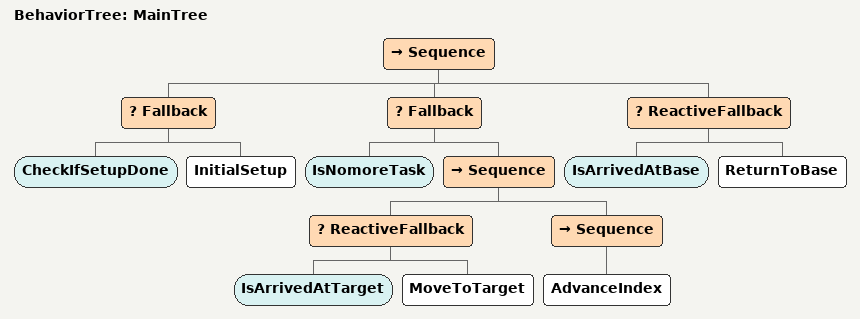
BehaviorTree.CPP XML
<?xml version="1.0" encoding="UTF-8"?>
<root BTCPP_format="4"
      main_tree_to_execute="MainTree">
  <BehaviorTree ID="MainTree">
    <Sequence>
      <Fallback>
        <CheckIfSetupDone/>
        <InitialSetup/>
      </Fallback>
      <Fallback>
        <IsNomoreTask/>
        <Sequence>
          <ReactiveFallback>
            <IsArrivedAtTarget/>
            <MoveToTarget/>
          </ReactiveFallback>
          <Sequence>
            <AdvanceIndex/>
          </Sequence>
        </Sequence>
      </Fallback>
      <ReactiveFallback>
        <IsArrivedAtBase/>
        <ReturnToBase/>
      </ReactiveFallback>
    </Sequence>
  </BehaviorTree>

</root>
